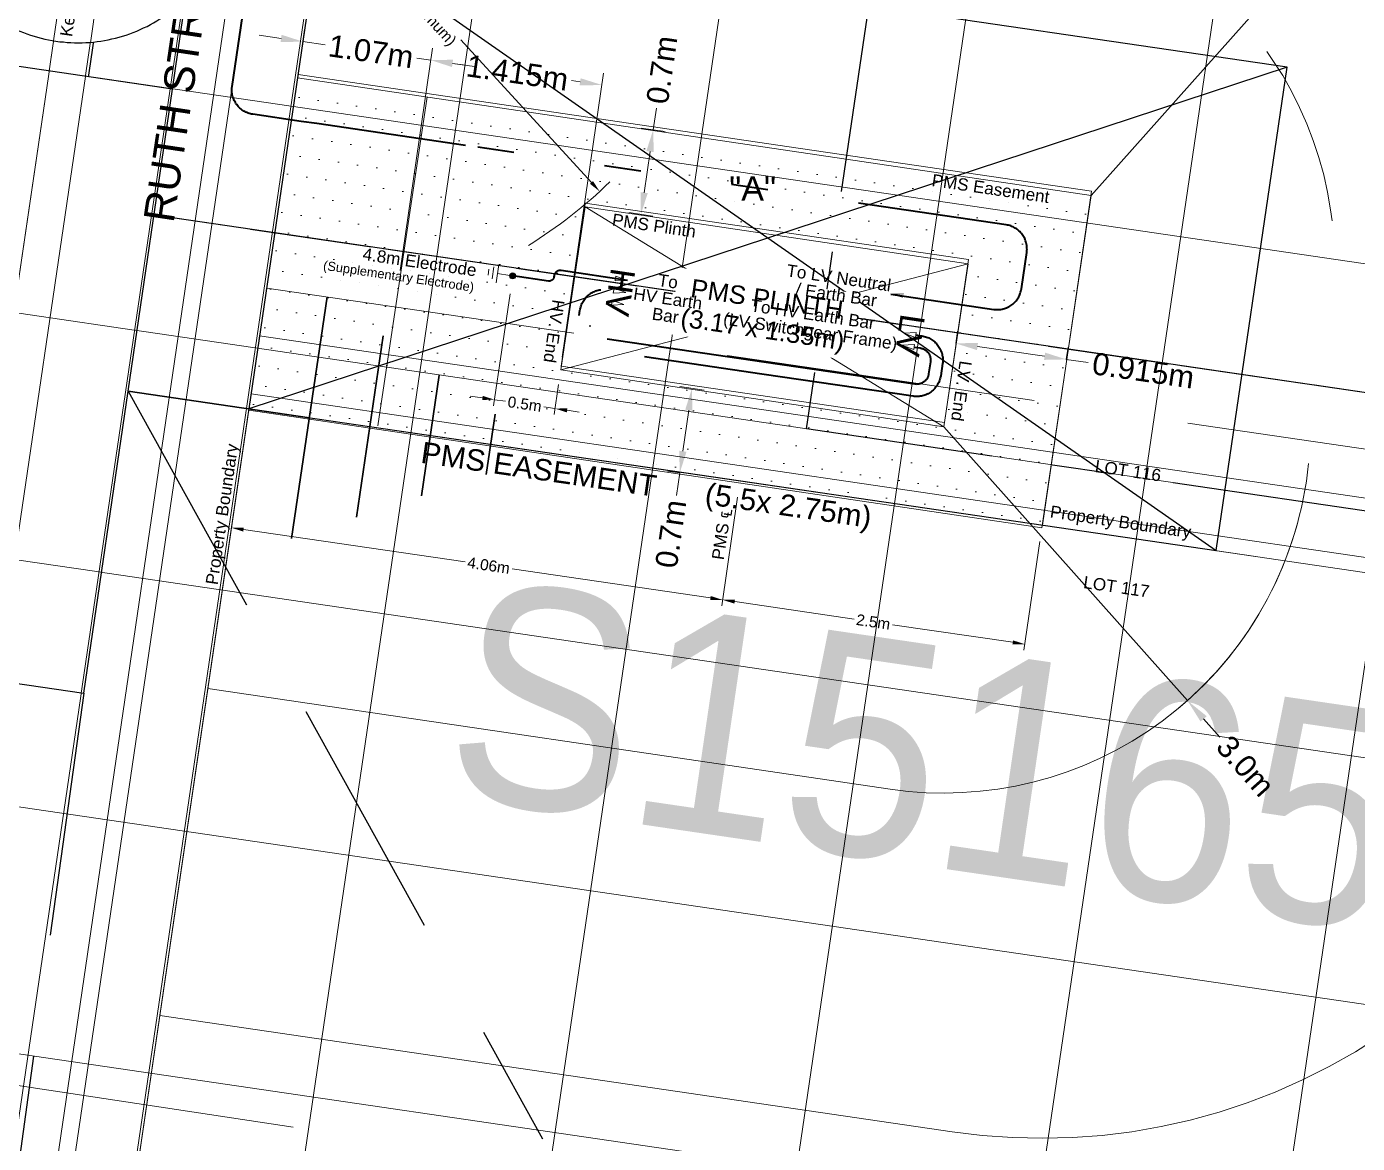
# Model space of a CAD drawing. Header units: metres. Extents: x 302924 to 304532, y 6268290 to 6269135.
# Drawn here: x 304099.33 to 304110.23, y 6268687.25 to 6268696.39 of the extents above; entities that cross this region are included whole.
import ezdxf
from ezdxf.enums import TextEntityAlignment as Align

# ---------------------------------------------------------------- set-up
doc = ezdxf.new("R2010")
doc.units = ezdxf.units.M
for name, pattern in [('Cable Exist OH', [1, 1, 0]), ('Cable Exist UG', [7, 4, -1, 1, -1]), ('Dash', [5, 3, -2]), ('DASHED', [19.05, 12.7, -6.35]), ('IE Trench LV', [6, 4, -2]), ('PHANTOM', [6.15, 3, -0.75, 0.3, -0.75, 0.3, -0.75, 0.3]), ('PHANTOM2', [2.45, 1, -0.25, 0.15, -0.25, 0.15, -0.25, 0.15, -0.25]), ('PHANTOMX2', [6.6, 3, -0.75, 0.2, -0.75, 0.2, -0.75, 0.2, -0.75])]:
    doc.linetypes.add(name, pattern=pattern)
doc.layers.get('0').update_dxf_attribs({"color": 6})
for name, color, linetype, lineweight in [('_User Miscellaneous1', 30, 'Continuous', 13), ('_User Miscellaneous7', 3, 'Continuous', 13), ('_User Miscellaneous9', 211, 'Continuous', 13), ('_User_HV_Final', 1, 'Continuous', 25), ('_User_LV_Exist', 5, 'Continuous', 35), ('Cadastre Developer_SP_NEW', 92, 'Continuous', 15), ('Cadastre Easements_SP_EXT', 58, 'DASHED', 15), ('Cadastre Easements_SP_NEW', 52, 'DASHED', 15), ('Mains_HV_EXT', 13, 'Continuous', 25)]:
    doc.layers.add(name, color=color, linetype=linetype, lineweight=lineweight)
doc.layers.add('_User Miscellaneous10', color=252, linetype='Continuous', lineweight=13, plot=False, transparency=0.75)
doc.layers.add('_User Miscellaneous12', color=252, linetype='Continuous', lineweight=13, plot=False, transparency=0.5)
for name, color, linetype in [('Equip_LV_NEW', 2, 'Continuous'), ('Equip_SP_LV_NEW', 2, 'Continuous'), ('Services_SP_NEW_UG', 2, 'IE Trench LV'), ('Sub_SP_NEW', 2, 'Continuous'), ('Trench_SP_NEW', 2, 'Continuous')]:
    doc.layers.add(name, color=color, linetype=linetype)
doc.styles.add('iecARIAL', font='arial.ttf', dxfattribs={"height": 2})
doc.styles.get("Standard").update_dxf_attribs({"font": 'arial.ttf'})
doc.linetypes.add('Cable E OH', pattern='A,8,-0.01,["E",Standard,S=1.5,R=30,X=0,Y=-0.9],0', length=8.01)
doc.dimstyles.new('1.8mm_1_100', dxfattribs={"dimtxt": 0.18, "dimasz": 0.2, "dimexe": 0.1, "dimexo": 0.3, "dimgap": 0.05, "dimtad": 0, "dimdec": 3, "dimlfac": -1, "dimzin": 12, "dimdsep": 46, "dimtxsty": 'Standard', "dimcen": 1, "dimclrd": 256, "dimclre": 256, "dimclrt": 256, "dimazin": 3, "dimtfac": 1, "dimtdec": 3, "dimtmove": 0, "dimatfit": 3, "dimfxl": 1, "dimtolj": 1, "dimtzin": 0, "dimlwd": -1, "dimlwe": -1, "dimarcsym": 0})
doc.dimstyles.new('1.8mm_1_50', dxfattribs={"dimtxt": 0.09, "dimasz": 0.1, "dimexe": 0.05, "dimexo": 0.15, "dimgap": 0.025, "dimtad": 0, "dimtoh": 1, "dimlfac": -1, "dimzin": 12, "dimdsep": 46, "dimtxsty": 'Standard', "dimcen": 1, "dimclrd": 256, "dimclre": 256, "dimclrt": 256, "dimazin": 3, "dimtfac": 1, "dimtmove": 0, "dimatfit": 3, "dimfxl": 1, "dimtolj": 1, "dimtzin": 0, "dimlwd": -1, "dimlwe": -1, "dimarcsym": 0})
doc.dimstyles.get("Standard").update_dxf_attribs({"dimtxt": 2, "dimasz": 3, "dimexe": 1, "dimexo": 3, "dimgap": 0.5, "dimtad": 0, "dimlfac": -1, "dimzin": 12, "dimdsep": 46, "dimtxsty": 'Standard', "dimcen": 1, "dimclrd": 256, "dimclre": 256, "dimclrt": 256, "dimadec": 0, "dimazin": 3, "dimtfac": 1, "dimtmove": 0, "dimatfit": 3, "dimfxl": 1, "dimfxlon": 1, "dimtolj": 1, "dimtzin": 0, "dimlwd": -1, "dimlwe": -1, "dimarcsym": 0})

# ---------------------------------------------------------------- blocks, each defined once
blk = doc.blocks.new('SUB_PADMOUNT_NEW')
for p, q in [((-4, 2), (4, -2)), ((4, 2), (-4, -2))]:
    blk.add_line(p, q)
blk.add_lwpolyline([(-4, -2), (4, -2), (4, 2), (-4, 2)], close=True)
at = {"flags": 8}
blk.add_attdef('ASSET_NUM', text='', height=2.5, dxfattribs=at).set_placement((0, 5), align=Align.MIDDLE_CENTER)
for tag, flags, p in [('STREET_CODE', 9, (1.5, 0)), ('NO_PHASES', 9, (1.5, -0.2)), ('OPERATING_VOLTAGE', 9, (1.5, -0.4)), ('ORIENTATION', 9, (1.5, -0.6)), ('OWNED_BY', 9, (1.5, -0.8)), ('OPERATED_BY', 9, (1.5, -1)), ('MAINTAINED_BY', 9, (1.5, -1.2)), ('CONSTRUCTED_VOLTAGE', 9, (1.5, -1.4)), ('SECONDARY_VOLTAGE', 9, (1.5, -1.6)), ('STATE', 9, (1.5, -1.8)), ('PARENT', 9, (1.5, -2)), ('SUBSTATION_TYPE', 9, (1.5, -2.2)), ('USAGE', 9, (1.5, -2.4)), ('LEGEND', 9, (1.5, -2.6)), ('SUBURB', 9, (1.5, -2.8)), ('STREETNAME', 9, (1.5, -3)), ('LOCATION', 9, (1.5, -3.2)), ('NOTES', 9, (1.5, -3.4)), ('Z', 1, (1.5, -3.6))]:
    blk.add_attdef(tag, text='', height=0.2, dxfattribs=dict(flags=flags)).set_placement(p, align=Align.MIDDLE_LEFT)
blk = doc.blocks.new('LV_UG_LINKS_CLOSED_NEW')
at = {"layer": 'Equip_LV_NEW'}
for tag, flags, p in [('ACTUAL_STATUS', 9, (3.167, -1.667)), ('CONSTRUCTED_VOLTAGE', 9, (3.167, -1.833)), ('NO_PHASES', 9, (3.167, -2)), ('OPERATING_VOLTAGE', 9, (3.167, -2.167)), ('ORIENTATION', 9, (3.167, -2.333)), ('STATE', 9, (3.167, -2.5)), ('SWITCH_TYPE', 9, (3.167, -2.667)), ('USAGE', 9, (3.167, -2.833)), ('NOTES', 9, (3.167, -3)), ('OWNED_BY', 9, (3.167, -3.167)), ('OPERATED_BY', 9, (3.167, -3.333)), ('MAINTAINED_BY', 9, (3.167, -3.5)), ('NUMBER_OF_PHASES', 9, (3.167, -3.667)), ('TYPE', 9, (3.167, -3.833)), ('Z', 1, (3.167, -4))]:
    blk.add_attdef(tag, text='', height=0.167, dxfattribs=dict(at, flags=flags)).set_placement(p, align=Align.MIDDLE_LEFT)
at = {"transparency": 33554687}
blk.add_wipeout([(4, 1.25), (3.969, 1.25), (3.939, 1.248), (3.908, 1.247), (3.877, 1.244), (3.847, 1.241), (3.817, 1.236), (3.786, 1.232), (3.756, 1.226), (3.726, 1.22), (3.696, 1.213), (3.667, 1.205), (3.637, 1.196), (3.608, 1.187), (3.579, 1.177), (3.55, 1.166), (3.522, 1.155), (3.493, 1.143), (3.466, 1.13), (3.438, 1.117), (3.411, 1.102), (3.384, 1.088), (3.357, 1.072), (3.331, 1.056), (3.306, 1.039), (3.28, 1.022), (3.255, 1.004), (3.231, 0.985), (3.207, 0.966), (3.184, 0.947), (3.161, 0.926), (3.138, 0.905), (3.116, 0.884), (3.095, 0.862), (3.074, 0.839), (3.053, 0.816), (3.034, 0.793), (3.015, 0.769), (2.996, 0.745), (2.978, 0.72), (2.961, 0.694), (2.944, 0.669), (2.928, 0.643), (2.912, 0.616), (2.898, 0.589), (2.883, 0.562), (2.87, 0.534), (2.857, 0.507), (2.845, 0.478), (2.834, 0.45), (2.823, 0.421), (2.813, 0.392), (2.804, 0.363), (2.795, 0.333), (2.787, 0.304), (2.78, 0.274), (2.774, 0.244), (2.768, 0.214), (2.764, 0.183), (2.759, 0.153), (2.756, 0.123), (2.753, 0.092), (2.752, 0.061), (2.75, 0.031), (2.75, 0), (2.75, -0.031), (2.752, -0.061), (2.753, -0.092), (2.756, -0.123), (2.759, -0.153), (2.764, -0.183), (2.768, -0.214), (2.774, -0.244), (2.78, -0.274), (2.787, -0.304), (2.795, -0.333), (2.804, -0.363), (2.813, -0.392), (2.823, -0.421), (2.834, -0.45), (2.845, -0.478), (2.857, -0.507), (2.87, -0.534), (2.883, -0.562), (2.898, -0.589), (2.912, -0.616), (2.928, -0.643), (2.944, -0.669), (2.961, -0.694), (2.978, -0.72), (2.996, -0.745), (3.015, -0.769), (3.034, -0.793), (3.053, -0.816), (3.074, -0.839), (3.095, -0.862), (3.116, -0.884), (3.138, -0.905), (3.161, -0.926), (3.184, -0.947), (3.207, -0.966), (3.231, -0.985), (3.255, -1.004), (3.28, -1.022), (3.306, -1.039), (3.331, -1.056), (3.357, -1.072), (3.384, -1.088), (3.411, -1.102), (3.438, -1.117), (3.466, -1.13), (3.493, -1.143), (3.522, -1.155), (3.55, -1.166), (3.579, -1.177), (3.608, -1.187), (3.637, -1.196), (3.667, -1.205), (3.696, -1.213), (3.726, -1.22), (3.756, -1.226), (3.786, -1.232), (3.817, -1.236), (3.847, -1.241), (3.877, -1.244), (3.908, -1.247), (3.939, -1.248), (3.969, -1.25), (4, -1.25), (4.031, -1.25), (4.061, -1.248), (4.092, -1.247), (4.123, -1.244), (4.153, -1.241), (4.183, -1.236), (4.214, -1.232), (4.244, -1.226), (4.274, -1.22), (4.304, -1.213), (4.333, -1.205), (4.363, -1.196), (4.392, -1.187), (4.421, -1.177), (4.45, -1.166), (4.478, -1.155), (4.507, -1.143), (4.534, -1.13), (4.562, -1.117), (4.589, -1.102), (4.616, -1.088), (4.643, -1.072), (4.669, -1.056), (4.694, -1.039), (4.72, -1.022), (4.745, -1.004), (4.769, -0.985), (4.793, -0.966), (4.816, -0.947), (4.839, -0.926), (4.862, -0.905), (4.884, -0.884), (4.905, -0.862), (4.926, -0.839), (4.947, -0.816), (4.966, -0.793), (4.985, -0.769), (5.004, -0.745), (5.022, -0.72), (5.039, -0.694), (5.056, -0.669), (5.072, -0.643), (5.088, -0.616), (5.102, -0.589), (5.117, -0.562), (5.13, -0.534), (5.143, -0.507), (5.155, -0.478), (5.166, -0.45), (5.177, -0.421), (5.187, -0.392), (5.196, -0.363), (5.205, -0.333), (5.213, -0.304), (5.22, -0.274), (5.226, -0.244), (5.232, -0.214), (5.236, -0.183), (5.241, -0.153), (5.244, -0.123), (5.247, -0.092), (5.248, -0.061), (5.25, -0.031), (5.25, 0), (5.25, 0.031), (5.248, 0.061), (5.247, 0.092), (5.244, 0.123), (5.241, 0.153), (5.236, 0.183), (5.232, 0.214), (5.226, 0.244), (5.22, 0.274), (5.213, 0.304), (5.205, 0.333), (5.196, 0.363), (5.187, 0.392), (5.177, 0.421), (5.166, 0.45), (5.155, 0.478), (5.143, 0.507), (5.13, 0.534), (5.117, 0.562), (5.102, 0.589), (5.088, 0.616), (5.072, 0.643), (5.056, 0.669), (5.039, 0.694), (5.022, 0.72), (5.004, 0.745), (4.985, 0.769), (4.966, 0.793), (4.947, 0.816), (4.926, 0.839), (4.905, 0.862), (4.884, 0.884), (4.862, 0.905), (4.839, 0.926), (4.816, 0.947), (4.793, 0.966), (4.769, 0.985), (4.745, 1.004), (4.72, 1.022), (4.694, 1.039), (4.669, 1.056), (4.643, 1.072), (4.616, 1.088), (4.589, 1.102), (4.562, 1.117), (4.534, 1.13), (4.507, 1.143), (4.478, 1.155), (4.45, 1.166), (4.421, 1.177), (4.392, 1.187), (4.363, 1.196), (4.333, 1.205), (4.304, 1.213), (4.274, 1.22), (4.244, 1.226), (4.214, 1.232), (4.183, 1.236), (4.153, 1.241), (4.123, 1.244), (4.092, 1.247), (4.061, 1.248), (4.031, 1.25)], dxfattribs=at).dxf.layer = 'Equip_LV_NEW'
at = {"layer": 'Equip_LV_NEW'}
for p, q in [((3.792, 1.232), (3.792, -1.232)), ((4.208, 1.232), (4.208, -1.232))]:
    blk.add_line(p, q, dxfattribs=at)
at = {"layer": 'Equip_LV_NEW', "flags": 128}
blk.add_lwpolyline([(4, 1.25), (3.969, 1.25), (3.939, 1.248), (3.908, 1.247), (3.877, 1.244), (3.847, 1.241), (3.817, 1.236), (3.786, 1.232), (3.756, 1.226), (3.726, 1.22), (3.696, 1.213), (3.667, 1.205), (3.637, 1.196), (3.608, 1.187), (3.579, 1.177), (3.55, 1.166), (3.522, 1.155), (3.493, 1.143), (3.466, 1.13), (3.438, 1.117), (3.411, 1.102), (3.384, 1.088), (3.357, 1.072), (3.331, 1.056), (3.306, 1.039), (3.28, 1.022), (3.255, 1.004), (3.231, 0.985), (3.207, 0.966), (3.184, 0.947), (3.161, 0.926), (3.138, 0.905), (3.116, 0.884), (3.095, 0.862), (3.074, 0.839), (3.053, 0.816), (3.034, 0.793), (3.015, 0.769), (2.996, 0.745), (2.978, 0.72), (2.961, 0.694), (2.944, 0.669), (2.928, 0.643), (2.912, 0.616), (2.898, 0.589), (2.883, 0.562), (2.87, 0.534), (2.857, 0.507), (2.845, 0.478), (2.834, 0.45), (2.823, 0.421), (2.813, 0.392), (2.804, 0.363), (2.795, 0.333), (2.787, 0.304), (2.78, 0.274), (2.774, 0.244), (2.768, 0.214), (2.764, 0.183), (2.759, 0.153), (2.756, 0.123), (2.753, 0.092), (2.752, 0.061), (2.75, 0.031), (2.75, 0), (2.75, -0.031), (2.752, -0.061), (2.753, -0.092), (2.756, -0.123), (2.759, -0.153), (2.764, -0.183), (2.768, -0.214), (2.774, -0.244), (2.78, -0.274), (2.787, -0.304), (2.795, -0.333), (2.804, -0.363), (2.813, -0.392), (2.823, -0.421), (2.834, -0.45), (2.845, -0.478), (2.857, -0.507), (2.87, -0.534), (2.883, -0.562), (2.898, -0.589), (2.912, -0.616), (2.928, -0.643), (2.944, -0.669), (2.961, -0.694), (2.978, -0.72), (2.996, -0.745), (3.015, -0.769), (3.034, -0.793), (3.053, -0.816), (3.074, -0.839), (3.095, -0.862), (3.116, -0.884), (3.138, -0.905), (3.161, -0.926), (3.184, -0.947), (3.207, -0.966), (3.231, -0.985), (3.255, -1.004), (3.28, -1.022), (3.306, -1.039), (3.331, -1.056), (3.357, -1.072), (3.384, -1.088), (3.411, -1.102), (3.438, -1.117), (3.466, -1.13), (3.493, -1.143), (3.522, -1.155), (3.55, -1.166), (3.579, -1.177), (3.608, -1.187), (3.637, -1.196), (3.667, -1.205), (3.696, -1.213), (3.726, -1.22), (3.756, -1.226), (3.786, -1.232), (3.817, -1.236), (3.847, -1.241), (3.877, -1.244), (3.908, -1.247), (3.939, -1.248), (3.969, -1.25), (4, -1.25), (4.031, -1.25), (4.061, -1.248), (4.092, -1.247), (4.123, -1.244), (4.153, -1.241), (4.183, -1.236), (4.214, -1.232), (4.244, -1.226), (4.274, -1.22), (4.304, -1.213), (4.333, -1.205), (4.363, -1.196), (4.392, -1.187), (4.421, -1.177), (4.45, -1.166), (4.478, -1.155), (4.507, -1.143), (4.534, -1.13), (4.562, -1.117), (4.589, -1.102), (4.616, -1.088), (4.643, -1.072), (4.669, -1.056), (4.694, -1.039), (4.72, -1.022), (4.745, -1.004), (4.769, -0.985), (4.793, -0.966), (4.816, -0.947), (4.839, -0.926), (4.862, -0.905), (4.884, -0.884), (4.905, -0.862), (4.926, -0.839), (4.947, -0.816), (4.966, -0.793), (4.985, -0.769), (5.004, -0.745), (5.022, -0.72), (5.039, -0.694), (5.056, -0.669), (5.072, -0.643), (5.088, -0.616), (5.102, -0.589), (5.117, -0.562), (5.13, -0.534), (5.143, -0.507), (5.155, -0.478), (5.166, -0.45), (5.177, -0.421), (5.187, -0.392), (5.196, -0.363), (5.205, -0.333), (5.213, -0.304), (5.22, -0.274), (5.226, -0.244), (5.232, -0.214), (5.236, -0.183), (5.241, -0.153), (5.244, -0.123), (5.247, -0.092), (5.248, -0.061), (5.25, -0.031), (5.25, 0), (5.25, 0.031), (5.248, 0.061), (5.247, 0.092), (5.244, 0.123), (5.241, 0.153), (5.236, 0.183), (5.232, 0.214), (5.226, 0.244), (5.22, 0.274), (5.213, 0.304), (5.205, 0.333), (5.196, 0.363), (5.187, 0.392), (5.177, 0.421), (5.166, 0.45), (5.155, 0.478), (5.143, 0.507), (5.13, 0.534), (5.117, 0.562), (5.102, 0.589), (5.088, 0.616), (5.072, 0.643), (5.056, 0.669), (5.039, 0.694), (5.022, 0.72), (5.004, 0.745), (4.985, 0.769), (4.966, 0.793), (4.947, 0.816), (4.926, 0.839), (4.905, 0.862), (4.884, 0.884), (4.862, 0.905), (4.839, 0.926), (4.816, 0.947), (4.793, 0.966), (4.769, 0.985), (4.745, 1.004), (4.72, 1.022), (4.694, 1.039), (4.669, 1.056), (4.643, 1.072), (4.616, 1.088), (4.589, 1.102), (4.562, 1.117), (4.534, 1.13), (4.507, 1.143), (4.478, 1.155), (4.45, 1.166), (4.421, 1.177), (4.392, 1.187), (4.363, 1.196), (4.333, 1.205), (4.304, 1.213), (4.274, 1.22), (4.244, 1.226), (4.214, 1.232), (4.183, 1.236), (4.153, 1.241), (4.123, 1.244), (4.092, 1.247), (4.061, 1.248), (4.031, 1.25)], close=True, dxfattribs=at)
blk = doc.blocks.new('*U384')
at = {"layer": '_User_LV_Exist'}
for p, q in [((2.5, 1), (2.5, -1)), ((3, 0.75), (3, -0.75)), ((3.5, 0.5), (3.5, -0.5)), ((4, 0.25), (4, -0.25))]:
    blk.add_line(p, q, dxfattribs=at)
at = {"layer": 'Equip_LV_NEW', "ltscale": 10, "rotation": 89.99999999999997}
blk.add_blockref('LV_UG_LINKS_CLOSED_NEW', (0, 0), dxfattribs=at)
at = {"width": 0.9}
blk.add_attdef('ASSET_NUM', text='', height=2, dxfattribs=at).set_placement((4, 2), align=Align.MIDDLE_LEFT)
for tag, p, flags in [('SUBURB', (-2, 0), 1), ('STREETNAME', (-1.8, 0), 9), ('PARENT', (-1.6, 0), 9), ('NOTES', (-1.4, 0), 9), ('LOCATION', (-1.2, 0), 9), ('LEGEND', (-1, 0), 9), ('USAGE', (-0.8, 0), 9), ('SUPPORT_TYPE', (-0.6, 0), 9), ('STATE', (-0.4, 0), 9), ('OWNED_BY', (-0.2, 0), 9)]:
    blk.add_attdef(tag, p, '', height=0.2, rotation=270, dxfattribs=dict(flags=flags))
at = {"transparency": 33554687}
blk.add_wipeout([(1, 2.5), (1, -2.5), (-1, -2.5), (-1, 2.5)], dxfattribs=at)
blk.add_lwpolyline([(-1, 2.5), (-1, -1.25), (-1, 1.25), (-1, -2.5), (1, -2.5), (1, 2.5)], close=True)
at = {"layer": '_User_LV_Exist'}
blk.add_line((1, 0), (2.5, 0), dxfattribs=at)
blk = doc.blocks.new('*U435')
at = {"transparency": 33554559}
for p, q in [((-14, 50), (-14, -50)), ((-12, 50), (-12, -50)), ((-10, 50), (-10, -50)), ((-8, 50), (-8, -50)), ((-6, 50), (-6, -50)), ((-4, 50), (-4, -50)), ((-50, 0), (50, 0)), ((-50, -2), (50, -2)), ((-50, -4), (50, -4)), ((-50, -6), (50, -6)), ((-50, -8), (50, -8))]:
    blk.add_line(p, q, dxfattribs=at)
blk = doc.blocks.new('*D544')
at = {"layer": '_User Miscellaneous9', "transparency": 16777216}
for p, q in [((304106.842, 6268693.117), (304108.835, 6268690.875)), ((304109.1, 6268690.576), (304108.968, 6268690.725))]:
    blk.add_line(p, q, dxfattribs=at)
blk.add_arc((304106.842, 6268693.117), 3, 309.7155, 354.2704, dxfattribs=at)
blk.add_solid([(304108.993, 6268690.747), (304108.943, 6268690.703), (304108.835, 6268690.875)], dxfattribs=at)
at = {"layer": '_User Miscellaneous9', "transparency": 16777216, "insert": (304109.31, 6268690.339), "char_height": 0.18, "attachment_point": 5, "rotation": 311.6253}
blk.add_mtext('\\A1;3.0m', dxfattribs=at)
blk = doc.blocks.new('*D545')
at = {"layer": '_User Miscellaneous9', "transparency": 16777216}
for p, q in [((304111.241, 6268698.595), (304109.855, 6268697.039)), ((304108.048, 6268695.011), (304109.434, 6268696.567))]:
    blk.add_line(p, q, dxfattribs=at)
blk.add_arc((304108.048, 6268695.011), 5, 47.1595, 86.5623, dxfattribs=at)
blk.add_solid([(304111.216, 6268698.617), (304111.266, 6268698.573), (304111.374, 6268698.744)], dxfattribs=at)
at = {"layer": '_User Miscellaneous9', "transparency": 16777216, "insert": (304109.644, 6268696.803), "char_height": 0.18, "attachment_point": 5, "rotation": 48.3054}
blk.add_mtext('\\A1;5.0m', dxfattribs=at)
blk = doc.blocks.new('*D546')
at = {"layer": '_User Miscellaneous9', "transparency": 16777216}
for p, q in [((304106.939, 6268693.8), (304106.953, 6268693.899)), ((304107.117, 6268693.774), (304107.666, 6268693.695)), ((304107.844, 6268693.669), (304107.859, 6268693.768)), ((304107.844, 6268693.669), (304108.023, 6268693.643))]:
    blk.add_line(p, q, dxfattribs=at)
for points in [[(304107.121, 6268693.804), (304107.113, 6268693.745), (304106.939, 6268693.8)], [(304107.671, 6268693.724), (304107.662, 6268693.665), (304107.844, 6268693.669)]]:
    blk.add_solid(points, dxfattribs=at)
at = {"layer": '_User Miscellaneous9', "transparency": 16777216, "insert": (304108.474, 6268693.577), "char_height": 0.18, "attachment_point": 5, "rotation": 351.736}
blk.add_mtext('\\A1;0.915m', dxfattribs=at)
blk = doc.blocks.new('*D547')
at = {"layer": '_User Miscellaneous9', "transparency": 16777216}
for p, q in [((304102.393, 6268694.397), (304102.657, 6268696.218)), ((304102.821, 6268696.093), (304102.908, 6268696.08)), ((304103.719, 6268693.686), (304104.057, 6268696.014)), ((304103.865, 6268695.941), (304103.794, 6268695.952))]:
    blk.add_line(p, q, dxfattribs=at)
for points in [[(304102.825, 6268696.123), (304102.816, 6268696.063), (304102.643, 6268696.119)], [(304103.869, 6268695.971), (304103.86, 6268695.912), (304104.043, 6268695.916)]]:
    blk.add_solid(points, dxfattribs=at)
at = {"layer": '_User Miscellaneous9', "transparency": 16777216, "insert": (304103.351, 6268696.016), "char_height": 0.18, "attachment_point": 5, "rotation": 351.736}
blk.add_mtext('\\A1;1.415m', dxfattribs=at)
blk = doc.blocks.new('*D548')
at = {"layer": '_User Miscellaneous9', "transparency": 16777216}
for p, q in [((304104.879, 6268693.417), (304104.681, 6268693.446)), ((304104.754, 6268693.253), (304104.705, 6268692.917)), ((304104.68, 6268692.739), (304104.581, 6268692.753)), ((304104.68, 6268692.739), (304104.653, 6268692.553))]:
    blk.add_line(p, q, dxfattribs=at)
for points in [[(304104.725, 6268693.257), (304104.784, 6268693.249), (304104.78, 6268693.431)], [(304104.676, 6268692.921), (304104.735, 6268692.912), (304104.68, 6268692.739)]]:
    blk.add_solid(points, dxfattribs=at)
at = {"layer": '_User Miscellaneous9', "transparency": 16777216, "insert": (304104.607, 6268692.24), "char_height": 0.18, "attachment_point": 5, "rotation": 81.736}
blk.add_mtext('\\A1;0.7m', dxfattribs=at)
blk = doc.blocks.new('*D549')
at = {"layer": '_User Miscellaneous9', "transparency": 16777216}
for p, q in [((304104.463, 6268695.549), (304104.489, 6268695.727)), ((304104.562, 6268695.534), (304104.364, 6268695.563)), ((304104.388, 6268695.034), (304104.437, 6268695.371)), ((304104.461, 6268694.842), (304104.263, 6268694.871))]:
    blk.add_line(p, q, dxfattribs=at)
for points in [[(304104.407, 6268695.375), (304104.467, 6268695.366), (304104.463, 6268695.549)], [(304104.359, 6268695.039), (304104.418, 6268695.03), (304104.362, 6268694.856)]]:
    blk.add_solid(points, dxfattribs=at)
at = {"layer": '_User Miscellaneous9', "transparency": 16777216, "insert": (304104.534, 6268696.04), "char_height": 0.18, "attachment_point": 5, "rotation": 81.736}
blk.add_mtext('\\A1;0.7m', dxfattribs=at)
blk = doc.blocks.new('*D562')
at = {"layer": '_User Miscellaneous9', "transparency": 16777216}
for p, q in [((304101.417, 6268696.297), (304101.239, 6268696.323)), ((304101.568, 6268696.085), (304101.609, 6268696.37)), ((304101.595, 6268696.271), (304101.779, 6268696.244)), ((304102.613, 6268695.917), (304102.657, 6268696.218)), ((304102.643, 6268696.119), (304102.527, 6268696.136)), ((304102.821, 6268696.093), (304102.999, 6268696.067))]:
    blk.add_line(p, q, dxfattribs=at)
for points in [[(304101.421, 6268696.327), (304101.413, 6268696.267), (304101.595, 6268696.271)], [(304102.825, 6268696.123), (304102.816, 6268696.063), (304102.643, 6268696.119)]]:
    blk.add_solid(points, dxfattribs=at)
at = {"layer": '_User Miscellaneous9', "transparency": 16777216, "insert": (304102.153, 6268696.19), "char_height": 0.18, "attachment_point": 5, "rotation": 351.736}
blk.add_mtext('\\A1;1.07m', dxfattribs=at)
blk = doc.blocks.new('*D569')
at = {"layer": '_User Miscellaneous7', "color": 0, "transparency": 16777216}
for p, q in [((304103.291, 6268694.205), (304103.157, 6268693.289)), ((304103.065, 6268693.353), (304102.966, 6268693.368)), ((304103.688, 6268693.464), (304103.652, 6268693.217)), ((304103.164, 6268693.339), (304103.255, 6268693.326)), ((304103.659, 6268693.266), (304103.568, 6268693.28)), ((304103.758, 6268693.252), (304103.857, 6268693.237))]:
    blk.add_line(p, q, dxfattribs=at)
for points in [[(304103.068, 6268693.37), (304103.063, 6268693.337), (304103.164, 6268693.339)], [(304103.76, 6268693.268), (304103.755, 6268693.235), (304103.659, 6268693.266)]]:
    blk.add_solid(points, dxfattribs=at)
at = {"layer": '_User Miscellaneous7', "color": 0, "transparency": 16777216, "insert": (304103.411, 6268693.303), "char_height": 0.09, "attachment_point": 5, "rotation": 351.6491}
blk.add_mtext('\\A1;0.5m', dxfattribs=at)
blk = doc.blocks.new('*D570')
at = {"layer": '_User Miscellaneous7', "color": 0, "transparency": 16777216}
for p, q in [((304105.154, 6268692.541), (304105.024, 6268691.651)), ((304107.628, 6268692.178), (304107.497, 6268691.288)), ((304105.13, 6268691.686), (304106.107, 6268691.542)), ((304107.405, 6268691.352), (304106.421, 6268691.496))]:
    blk.add_line(p, q, dxfattribs=at)
for points in [[(304105.132, 6268691.702), (304105.127, 6268691.669), (304105.031, 6268691.7)], [(304107.408, 6268691.368), (304107.403, 6268691.335), (304107.504, 6268691.337)]]:
    blk.add_solid(points, dxfattribs=at)
at = {"layer": '_User Miscellaneous7', "color": 0, "transparency": 16777216, "insert": (304106.264, 6268691.519), "char_height": 0.09, "attachment_point": 5, "rotation": 351.6491}
blk.add_mtext('\\A1;2.5m', dxfattribs=at)
blk = doc.blocks.new('*D571')
at = {"layer": '_User Miscellaneous7', "color": 0, "transparency": 16777216}
for p, q in [((304101.135, 6268693.131), (304101.004, 6268692.241)), ((304105.154, 6268692.541), (304105.024, 6268691.651)), ((304101.11, 6268692.276), (304102.923, 6268692.01)), ((304104.932, 6268691.715), (304103.309, 6268691.953))]:
    blk.add_line(p, q, dxfattribs=at)
for points in [[(304101.112, 6268692.292), (304101.108, 6268692.259), (304101.011, 6268692.29)], [(304104.934, 6268691.731), (304104.93, 6268691.698), (304105.031, 6268691.7)]]:
    blk.add_solid(points, dxfattribs=at)
at = {"layer": '_User Miscellaneous7', "color": 0, "transparency": 16777216, "insert": (304103.116, 6268691.982), "char_height": 0.09, "attachment_point": 5, "rotation": 351.6491}
blk.add_mtext('\\A1;4.06m', dxfattribs=at)
blk = doc.blocks.new('*D572')
at = {"layer": '_User Miscellaneous7', "color": 0, "transparency": 16777216}
for p, q in [((304101.391, 6268697.92), (304102.461, 6268696.752)), ((304103.958, 6268695.118), (304102.888, 6268696.286))]:
    blk.add_line(p, q, dxfattribs=at)
for points in [[(304101.403, 6268697.932), (304101.379, 6268697.909), (304101.324, 6268697.994)], [(304103.97, 6268695.129), (304103.945, 6268695.107), (304104.025, 6268695.044)]]:
    blk.add_solid(points, dxfattribs=at)
at = {"layer": '_User Miscellaneous7', "color": 0, "transparency": 16777216, "insert": (304102.674, 6268696.519), "char_height": 0.09, "attachment_point": 5, "rotation": 312.4871}
blk.add_mtext('\\A1;4m\\P(Minimum)', dxfattribs=at)
blk = doc.blocks.new('*U493')
at = {"layer": '_User Miscellaneous7', "transparency": 33554687}
h = blk.add_hatch(color=256, dxfattribs=at)
h.dxf.hatch_style = 1
h.paths.add_polyline_path([(-0.025, 0, -1), (0.025, 0, -1)])
h = blk.add_hatch(color=256, dxfattribs=at)
h.dxf.hatch_style = 1
h.paths.add_polyline_path([(-0.025, 0, -1), (0.025, 0, -1)])
for p, q in [((0, -0.025), (0, -0.125)), ((0.075, -0.125), (-0.075, -0.125)), ((0.05, -0.163), (-0.05, -0.163)), ((0.025, -0.2), (-0.025, -0.2))]:
    blk.add_line(p, q, dxfattribs=at)
blk.add_circle((0, 0), 0.025, dxfattribs=at)
at = {"layer": '_User Miscellaneous7', "color": 7, "transparency": 33554687, "attachment_point": 6, "rotation": 90, "style": 'iecARIAL'}
for s, insert, char_height in [('4.8m Electrode', (0, -0.3), 0.1), ('(Supplementary Electrode)', (0.15, -0.3), 0.075)]:
    blk.add_mtext(s, dxfattribs=dict(at, insert=insert, char_height=char_height))

msp = doc.modelspace()

# ---------------------------------------------------------------- linework, layer by layer
at = {"layer": '_User Miscellaneous1', "ltscale": 0.5, "transparency": 33554687}
for p, q in [((304101.2417, 6268693.8611), (304101.2068, 6268693.6237)), ((304101.2417, 6268693.8611), (304170.5365, 6268683.6892)), ((304101.172, 6268693.3862), (304101.2068, 6268693.6237)), ((304101.172, 6268693.3862), (304170.4668, 6268683.2143))]:
    msp.add_line(p, q, dxfattribs=at)
at = {"layer": 'Cadastre Developer_SP_NEW', "transparency": 33554687}
msp.add_lwpolyline([(304096.071, 6268658.6361), (304097.8864, 6268671.0036), (304099.3387, 6268680.8975), (304101.1542, 6268693.265), (304102.9696, 6268705.6325), (304104.422, 6268715.5264), (304105.8743, 6268725.4204), (304107.6897, 6268737.7879), (304109.5696, 6268750.5946), (304144.201, 6268745.5279), (304178.8335, 6268740.4609)], dxfattribs=at)
msp.add_lwpolyline([(304096.071, 6268658.6361), (304097.8864, 6268671.0036), (304099.3387, 6268680.8975), (304101.1542, 6268693.265), (304102.9696, 6268705.6325), (304104.422, 6268715.5264), (304105.8743, 6268725.4204), (304107.6897, 6268737.7879), (304109.5696, 6268750.5946), (304144.201, 6268745.5279), (304178.8335, 6268740.4609)], dxfattribs=at)
for points in [[(304137.5985, 6268700.5491), (304102.9696, 6268705.6325), (304101.1542, 6268693.265), (304135.7831, 6268688.1817)], [(304135.7831, 6268688.1817), (304101.1542, 6268693.265), (304099.3387, 6268680.8975), (304133.9676, 6268675.8142)]]:
    msp.add_lwpolyline(points, close=True, dxfattribs=at)
at = {"layer": 'Cadastre Easements_SP_EXT', "linetype": 'Dash'}
msp.add_lwpolyline([(303466.6401, 6268741.1918), (303510.9909, 6268739.4686), (303515.8558, 6268739.2791), (303679.5443, 6268732.9077), (303686.2078, 6268732.6108), (303763.0513, 6268729.202), (303811.3969, 6268727.0598), (303850.148, 6268725.3425), (303851.3726, 6268725.2879), (304169.4987, 6268677.0791), (304171.7932, 6268692.6976), (304171.7932, 6268692.6976), (303853.4702, 6268740.4321), (303688.432, 6268747.2085), (303513.5492, 6268756.3537), (303168.8488, 6268768.3041)], dxfattribs=at)
at = {"layer": 'Mains_HV_EXT', "linetype": 'Cable Exist OH'}
msp.add_lwpolyline([(304162.753, 6268603.9843), (304175.078, 6268683.897), (303858.683, 6268730.285), (303730.206, 6268737.224), (303398.363, 6268749.896), (303293.62, 6268754.956), (302924.415, 6268770.403)], dxfattribs=at)
at = {"layer": 'Mains_HV_EXT', "linetype": 'Cable E OH'}
msp.add_lwpolyline([(304175.078, 6268683.897), (303965.112, 6268714.681)], dxfattribs=at)
at = {"layer": 'Trench_SP_NEW', "linetype": 'IE Trench LV', "flags": 128}
msp.add_lwpolyline([(304106.0078, 6268738.0348), (304101.2912, 6268705.8788), (304099.6609, 6268694.7729)], dxfattribs=at)

# ---------------------------------------------------------------- block references
at = {"layer": 'Sub_SP_NEW', "rotation": 351.6489113812161}
msp.add_blockref('SUB_PADMOUNT_NEW', (304105.4022, 6268694.6628), dxfattribs=at)

# ---------------------------------------------------------------- next in the draw order: block references
at = {"layer": 'Equip_SP_LV_NEW', "linetype": 'Continuous'}
ref = msp.add_blockref('*U384', (304099.1752, 6268693.5543), dxfattribs=dict(at, rotation=351.6491094994441))
ref.add_attrib('ASSET_NUM', 'S151652', dxfattribs={"layer": '0', "height": 1.8, "rotation": 351.64911, "width": 0.9}).set_placement((304102.8423, 6268690.9945), align=Align.MIDDLE_LEFT)

# ---------------------------------------------------------------- next in the draw order: hatches: boundary and pattern name
at = {"layer": '_User Miscellaneous9', "transparency": 33554534}
h = msp.add_hatch(dxfattribs=at)
h.set_pattern_fill('DOTS', color=256, scale=0.1, angle=-188.44393)
h.set_pattern_definition([(171.556, (304102.6077, 6268695.81832), (-0.1018257, -0.1453736), [0, -0.15875])])
h.paths.add_polyline_path([(304101.1523, 6268693.2525), (304107.6443, 6268692.2905), (304108.0481, 6268695.0107), (304101.5517, 6268695.9733)])
h.paths.add_polyline_path([(304106.842, 6268693.1173), (304103.7063, 6268693.5828), (304103.9046, 6268694.9181), (304107.0402, 6268694.4526)], flags=16)
edge = h.paths.add_edge_path(flags=0)
edge.add_arc((304105.126, 6268694.0544), 0.005, -8.44394, 171.55607, ccw=False)
edge.add_arc((304105.126, 6268694.0544), 0.005, 171.55607, 351.55606, ccw=False)

# ---------------------------------------------------------------- next in the draw order: linework, layer by layer
at = {"layer": '_User Miscellaneous10', "transparency": 33554523, "flags": 128}
for points in [[(304113.9168, 6268793.9902), (304087.9394, 6268617.2469)], [(304114.7383, 6268792.7026), (304084.7942, 6268588.9707)], [(304115.233, 6268792.6299), (304085.2889, 6268588.898)], [(304110.1461, 6268754.5821), (304085.8474, 6268589.2593)]]:
    msp.add_lwpolyline(points, dxfattribs=at)
at = {"layer": '_User Miscellaneous10', "color": 4, "transparency": 33554523, "flags": 128}
msp.add_lwpolyline([(304114.0457, 6268792.8044), (304084.057, 6268588.7687)], dxfattribs=at)
at = {"layer": '_User Miscellaneous7', "transparency": 33554687}
for p, q in [((304100.5129, 6268702.8021), (304098.5469, 6268689.4091)), ((304103.9057, 6268694.9482), (304107.0421, 6268694.4878)), ((304104.1515, 6268694.3109), (304104.1573, 6268694.3505)), ((304104.1565, 6268694.3505), (304104.2526, 6268694.3162)), ((304104.1573, 6268694.3505), (304104.2533, 6268694.3162)), ((304104.1362, 6268694.212), (304104.142, 6268694.2515)), ((304104.142, 6268694.2515), (304104.238, 6268694.2172)), ((304104.1515, 6268694.3109), (304104.2533, 6268694.3162)), ((304104.1217, 6268694.113), (304104.1275, 6268694.1526)), ((304104.1275, 6268694.1526), (304104.2235, 6268694.1183)), ((304104.1362, 6268694.212), (304104.238, 6268694.2172)), ((304106.5106, 6268694.207), (304106.4088, 6268694.2018)), ((304106.5063, 6268694.1774), (304106.4088, 6268694.2018)), ((304104.1217, 6268694.113), (304104.2235, 6268694.1183)), ((304106.6155, 6268693.8884), (304106.5136, 6268693.8832)), ((304106.6097, 6268693.8489), (304106.5136, 6268693.8832)), ((304106.6097, 6268693.8489), (304106.6155, 6268693.8884)), ((304106.601, 6268693.7895), (304106.4991, 6268693.7842)), ((304106.5952, 6268693.7499), (304106.4991, 6268693.7842)), ((304106.5952, 6268693.7499), (304106.601, 6268693.7895))]:
    msp.add_line(p, q, dxfattribs=at)
at = {"layer": '_User Miscellaneous7', "linetype": 'PHANTOM', "lineweight": 40, "transparency": 33554687, "flags": 128}
for points in [[(304101.7088, 6268695.5994), (304101.5809, 6268695.6182), (304101.1851, 6268695.6763, -0.4142136), (304101.0163, 6268695.9032), (304101.3236, 6268697.9942)], [(304104.2526, 6268694.3162), (304103.7084, 6268694.3962, 0.4142136), (304103.6517, 6268694.354), (304103.6502, 6268694.3439, -0.4142136), (304103.6048, 6268694.3102), (304103.3129, 6268694.353)]]:
    msp.add_lwpolyline(points, format="xyb", dxfattribs=at)
at = {"layer": '_User Miscellaneous7', "transparency": 33554687}
msp.add_lwpolyline([(304135.7831, 6268688.1817), (304101.1542, 6268693.265), (304099.3387, 6268680.8975), (304133.9676, 6268675.8142)], close=True, dxfattribs=at)
msp.add_arc((304101.3236, 6268697.9942), 4, 301.95838, 314.1281, dxfattribs=at)
at = {"layer": '_User Miscellaneous9', "transparency": 33554687}
for p, q in [((304106.842, 6268693.1173), (304103.9046, 6268694.9181)), ((304103.9046, 6268694.9181), (304107.0402, 6268694.4526)), ((304107.0402, 6268694.4526), (304103.7063, 6268693.5828))]:
    msp.add_line(p, q, dxfattribs=at)
at = {"layer": '_User Miscellaneous9', "ltscale": 0.5, "transparency": 33554687, "flags": 128}
msp.add_lwpolyline([(304103.4343, 6268708.7986), (304103.4343, 6268708.7986), (304103.4343, 6268708.7986), (304103.4343, 6268708.7986), (304103.4343, 6268708.7986), (304101.5536, 6268695.9859), (304099.7044, 6268683.3887)], dxfattribs=at)
at = {"layer": '_User Miscellaneous9', "linetype": 'PHANTOM', "ltscale": 6, "transparency": 33554687}
msp.add_lwpolyline([(304102.2766, 6268700.9115), (304108.7823, 6268699.9565, -0.4142136), (304112.9939, 6268694.2765), (304112.5901, 6268691.5563, -0.4142136), (304106.9101, 6268687.3447), (304100.4249, 6268688.2967)], format="xyb", dxfattribs=at)
at = {"layer": '_User Miscellaneous9', "linetype": 'PHANTOM2', "ltscale": 10, "transparency": 33554687, "flags": 128}
msp.add_lwpolyline([(304100.818, 6268690.9746), (304100.818, 6268690.9746), (304106.4015, 6268690.1498, 0.4142136), (304109.8095, 6268692.6767), (304110.0077, 6268694.0121, 0.4142136), (304107.4807, 6268697.4201), (304104.3451, 6268697.8856), (304101.886, 6268698.2507, 0.1234159)], format="xyb", dxfattribs=at)
at = {"layer": '_User Miscellaneous9', "transparency": 33554687}
for points in [[(304108.0481, 6268695.0107), (304107.6443, 6268692.2905), (304101.1523, 6268693.2525), (304101.5517, 6268695.9733)], [(304135.7831, 6268688.1817), (304101.1542, 6268693.265), (304099.3387, 6268680.8975), (304133.9676, 6268675.8142)]]:
    msp.add_lwpolyline(points, close=True, dxfattribs=at)
at = {"layer": '_User Miscellaneous9', "transparency": 33554687, "flags": 128}
msp.add_lwpolyline([(304102.6121, 6268695.8177), (304102.2079, 6268693.1255)], dxfattribs=at)
msp.add_lwpolyline([(304103.7063, 6268693.5828), (304103.7063, 6268693.5828), (304106.842, 6268693.1173), (304107.0402, 6268694.4526), (304103.9046, 6268694.9181)], close=True, dxfattribs=at)
at = {"layer": '_User_HV_Final', "linetype": 'Cable Exist UG', "ltscale": 0.5, "transparency": 33554687, "flags": 128}
msp.add_lwpolyline([(304110.6986, 6268692.3683), (304105.7186, 6268693.0992), (304107.3906, 6268704.4891), (304121.2404, 6268702.4441)], dxfattribs=at)
at = {"layer": 'Cadastre Easements_SP_NEW', "color": 2, "ltscale": 0.2}
msp.add_lwpolyline([(304101.154, 6268693.2638), (304101.2992, 6268694.2532), (304170.5578, 6268684.0876), (304170.4129, 6268683.0982), (304135.7831, 6268688.1819)], close=True, dxfattribs=at)
at = {"layer": 'Services_SP_NEW_UG', "ltscale": 0.5, "transparency": 33554687, "flags": 128}
for points in [[(304100.5277, 6268695.8825), (304101.9936, 6268705.8675), (304107.6921, 6268709.9329)], [(304100.1646, 6268693.409), (304103.5577, 6268687.2864)], [(304099.8017, 6268690.9355), (304098.3181, 6268680.2021), (304102.6077, 6268674.6704)]]:
    msp.add_lwpolyline(points, dxfattribs=at)

# ---------------------------------------------------------------- next in the draw order: block references
at = {"layer": '_User Miscellaneous12', "color": 2, "linetype": 'PHANTOMX2', "rotation": 351.6489226619444}
msp.add_blockref('*U435', (304114.7158, 6268693.801), dxfattribs=at)
at = {"layer": '_User Miscellaneous7', "transparency": 33554687, "rotation": 261.6491038708126}
msp.add_blockref('*U493', (304103.3129, 6268694.353), dxfattribs=at)

# ---------------------------------------------------------------- next in the draw order: texts
at = {"layer": '_User Miscellaneous7', "color": 7, "transparency": 33554687, "char_height": 0.1, "attachment_point": 5, "line_spacing_factor": 0.84}
for s, insert, rotation in [('Kerb', (304099.6784, 6268696.459), 81.6491), ('PMS Easement', (304107.2249, 6268695.0674), 351.6491), ('PMS Plinth', (304104.47, 6268694.7643), 351.6491), ('HV. End', (304103.6506, 6268693.8992), 261.6491), ('LV. End', (304106.9849, 6268693.4097), 261.6491), ('Property Boundary', (304100.9475, 6268692.399), 81.6491), ('LOT 116', (304108.3495, 6268692.7568), 351.6491), ('PMS {\\fISOCPEUR|b0|i0|c0|p34;℄}', (304105.0251, 6268692.2289), 81.6491), ('Property Boundary', (304108.2868, 6268692.3251), 351.6491), ('LOT 117', (304108.2544, 6268691.8066), 351.6491)]:
    msp.add_mtext(s, dxfattribs=dict(at, insert=insert, rotation=rotation))
at = {"layer": '_User Miscellaneous9', "color": 7, "transparency": 33554687, "attachment_point": 5}
for s, insert, char_height, width, rotation in [('RUTH STREET', (304100.5945, 6268696.0072), 0.25, 2.886778, 81.55607), ('PMS EASEMENT      (5.5x 2.75m) ', (304104.4034, 6268692.6161), 0.175, 6.2288, 351.736)]:
    msp.add_mtext(s, dxfattribs=dict(at, insert=insert, char_height=char_height, width=width, rotation=rotation))
at = {"layer": '_User Miscellaneous9', "color": 7, "transparency": 33554687, "insert": (304105.2765, 6268695.0683), "char_height": 0.2, "attachment_point": 5}
msp.add_mtext('"A"', dxfattribs=at)
at = {"layer": '_User Miscellaneous9', "color": 7, "transparency": 33554687, "char_height": 0.2, "attachment_point": 5, "rotation": 261.55607}
for s, insert in [('HV', (304104.19, 6268694.2186)), ('*', (304105.126, 6268694.0544)), ('LV', (304106.5639, 6268693.8662))]:
    msp.add_mtext(s, dxfattribs=dict(at, insert=insert))

# ---------------------------------------------------------------- next in the draw order: dimensions: what is measured, and where the dimension line sits
at = {"layer": '_User Miscellaneous7', "color": 7, "transparency": 33554687}
dim = msp.add_aligned_dim(p1=(304104.0253, 6268695.0445), p2=(304101.3236, 6268697.9942), distance=0, text='4m\\P(Minimum)', dimstyle='1.8mm_1_50', override={"dimse1": 1, "dimse2": 1, "dimclrd": 0, "dimclre": 0, "dimclrt": 0}, dxfattribs=at)
dim.commit()
dim.dimension.update_dxf_attribs({"geometry": '*D572', "text_midpoint": (304102.6745, 6268696.5193)})
for base, p1, p2, text, picture, middle in [((304103.1641, 6268693.3389), (304103.7096, 6268693.6126), (304103.3129, 6268694.353), '0.5m', '*D569', (304103.4114, 6268693.3026)), ((304101.0111, 6268692.2905), (304105.1761, 6268692.6898), (304101.1563, 6268693.2798), '4.06m', '*D571', (304103.1157, 6268691.9815)), ((304105.0309, 6268691.7004), (304107.6496, 6268692.3267), (304105.1761, 6268692.6898), '2.5m', '*D570', (304106.2637, 6268691.5194))]:
    dim = msp.add_linear_dim(base=base, p1=p1, p2=p2, angle=171.6491, text=text, dimstyle='1.8mm_1_50', override={"dimclrd": 0, "dimclre": 0, "dimclrt": 0}, dxfattribs=at)
    dim.commit()
    dim.dimension.update_dxf_attribs({"geometry": picture, "text_midpoint": middle, "dimtype": 160})
at = {"layer": '_User Miscellaneous9', "transparency": 33554687}
dim = msp.add_radius_dim(center=(304108.0481, 6268695.0107), mpoint=(304111.3739, 6268698.7442), text='5.0m', dimstyle='1.8mm_1_100', override={"dimatfit": 0}, dxfattribs=at)
dim.commit()
dim.dimension.update_dxf_attribs({"geometry": '*D545', "text_midpoint": (304109.6445, 6268696.8028)})
for base, p1, p2, angle, text, override, picture, middle in [((304101.595, 6268696.2711), (304102.5989, 6268695.8181), (304101.5536, 6268695.9859), 351.736, '1.07m', {"dimtxt": 0.18, "dimasz": 0.18, "dimexe": 0.1, "dimexo": 0.1, "dimgap": 0.05, "dimfxlon": 0}, '*D562', (304102.1531, 6268696.19)), ((304104.3624, 6268694.8561), (304105.568, 6268695.3884), (304105.2411, 6268694.7285), 81.736, '0.7m', {"dimtxt": 0.18, "dimasz": 0.18, "dimexe": 0.1, "dimexo": 0.3, "dimgap": 0.05, "dimfxl": 0.1}, '*D549', (304104.5343, 6268696.0399)), ((304102.6426, 6268696.1189), (304103.7048, 6268693.5875), (304102.3782, 6268694.2985), 351.736, '1.415m', {"dimtxt": 0.18, "dimasz": 0.18, "dimexe": 0.1, "dimexo": 0.1, "dimgap": 0.05, "dimfxlon": 0}, '*D547', (304103.3513, 6268696.016)), ((304106.939, 6268693.8003), (304107.8444, 6268693.6683), (304106.9389, 6268693.7998), 351.736, '0.915m', {"dimtxt": 0.18, "dimasz": 0.18, "dimexe": 0.1, "dimexo": 0.3, "dimgap": 0.05, "dimfxl": 0.1}, '*D546', (304108.4739, 6268693.5773)), ((304104.6795, 6268692.7386), (304105.2734, 6268693.3597), (304104.9464, 6268692.6998), 81.736, '0.7m', {"dimtxt": 0.18, "dimasz": 0.18, "dimexe": 0.1, "dimexo": 0.3, "dimgap": 0.05, "dimfxl": 0.1}, '*D548', (304104.6071, 6268692.2397))]:
    dim = msp.add_linear_dim(base=base, p1=p1, p2=p2, angle=angle, text=text, dimstyle='Standard', override=override, dxfattribs=at)
    dim.commit()
    dim.dimension.update_dxf_attribs({"geometry": picture, "text_midpoint": middle, "dimtype": 160})
dim = msp.add_radius_dim(center=(304106.842, 6268693.1173), mpoint=(304108.8347, 6268690.8748), text='3.0m', dimstyle='1.8mm_1_100', dxfattribs=at)
dim.commit()
dim.dimension.update_dxf_attribs({"geometry": '*D544', "text_midpoint": (304109.3104, 6268690.3394)})

# ---------------------------------------------------------------- next in the draw order: texts
at = {"layer": '_User Miscellaneous9', "color": 7, "transparency": 33554687, "insert": (304105.3733, 6268694.0177), "char_height": 0.15, "attachment_point": 5, "rotation": 351.67319, "bg_fill": 3, "box_fill_scale": 1.5, "bg_fill_color": 256, "bg_fill_transparency": 0}
msp.add_mtext('PMS PLINTH \\P(3.17 x 1.35m)', dxfattribs=at)

# ---------------------------------------------------------------- next in the draw order: linework, layer by layer
at = {"layer": '_User Miscellaneous7', "transparency": 33554687}
msp.add_lwpolyline([(304096.071, 6268658.6361), (304097.8864, 6268671.0036), (304099.3387, 6268680.8975), (304101.1542, 6268693.265), (304102.9696, 6268705.6325), (304104.422, 6268715.5264), (304105.8743, 6268725.4204), (304107.6897, 6268737.7879), (304109.5696, 6268750.5946), (304144.201, 6268745.5279), (304178.8335, 6268740.4609)], dxfattribs=at)
at = {"layer": '_User Miscellaneous7', "linetype": 'DASHED', "lineweight": 15, "transparency": 33554687}
msp.add_lwpolyline([(304108.049, 6268695.0475), (304107.6485, 6268692.3117), (304105.1805, 6268692.674), (304101.1542, 6268693.265), (304101.5557, 6268696.0007), (304105.5755, 6268695.4106)], close=True, dxfattribs=at)
at = {"layer": '_User Miscellaneous7', "linetype": 'PHANTOM', "lineweight": 40, "transparency": 33554687, "flags": 128}
for points in [[(304106.4088, 6268694.2018), (304107.2498, 6268694.0783, 0.4142136), (304107.4767, 6268694.2472), (304107.5203, 6268694.544, 0.4142136), (304107.3515, 6268694.7709), (304101.7088, 6268695.5994)], [(304106.6126, 6268693.8687), (304106.6621, 6268693.8614, -0.4142136), (304106.8309, 6268693.6345), (304106.8164, 6268693.5355, -0.4142136), (304106.5894, 6268693.3667), (304105.3527, 6268693.5482), (304104.017, 6268693.7443, -0.4142136), (304103.8482, 6268693.9712), (304103.8627, 6268694.0702, -0.4142136), (304104.0896, 6268694.239), (304104.238, 6268694.2172)], [(304106.5981, 6268693.7697), (304106.6475, 6268693.7625, -0.4142136), (304106.7319, 6268693.649), (304106.7174, 6268693.5501, -0.4142136), (304106.604, 6268693.4656), (304105.3672, 6268693.6472), (304104.0315, 6268693.8432, -0.4142136), (304103.9471, 6268693.9567), (304103.9616, 6268694.0556, -0.4142136), (304104.0751, 6268694.1401), (304104.2235, 6268694.1183)]]:
    msp.add_lwpolyline(points, format="xyb", dxfattribs=at)
at = {"layer": '_User Miscellaneous7', "lineweight": 15, "transparency": 33554687, "flags": 128}
msp.add_lwpolyline([(304103.7096, 6268693.6126), (304103.7096, 6268693.6126), (304106.846, 6268693.1522), (304107.0421, 6268694.4878), (304103.9057, 6268694.9482)], close=True, dxfattribs=at)
msp.add_lwpolyline([(304103.7096, 6268693.6126), (304103.7096, 6268693.6126), (304106.846, 6268693.1522), (304107.0421, 6268694.4878), (304103.9057, 6268694.9482)], close=True, dxfattribs=at)
at = {"layer": '_User Miscellaneous9', "transparency": 33554687}
msp.add_lwpolyline([(304096.071, 6268658.6361), (304097.8864, 6268671.0036), (304099.3387, 6268680.8975), (304101.1542, 6268693.265), (304102.9696, 6268705.6325), (304104.422, 6268715.5264), (304105.8743, 6268725.4204), (304107.6897, 6268737.7879), (304109.5696, 6268750.5946), (304144.201, 6268745.5279), (304178.8335, 6268740.4609)], dxfattribs=at)

# ---------------------------------------------------------------- next in the draw order: texts
at = {"layer": '_User Miscellaneous7', "color": 7, "transparency": 33554687, "char_height": 0.1, "attachment_point": 5, "rotation": 351.6491, "line_spacing_factor": 0.84}
for s, insert in [('To\\P HV Earth\\P Bar', (304104.5635, 6268694.1696)), ('To LV Neutral \\P/ Earth Bar', (304105.972, 6268694.267)), ('To HV Earth Bar\\P(LV Switchgear Frame)', (304105.757, 6268693.9545))]:
    msp.add_mtext(s, dxfattribs=dict(at, insert=insert))

doc.saveas('drawing.dxf')
